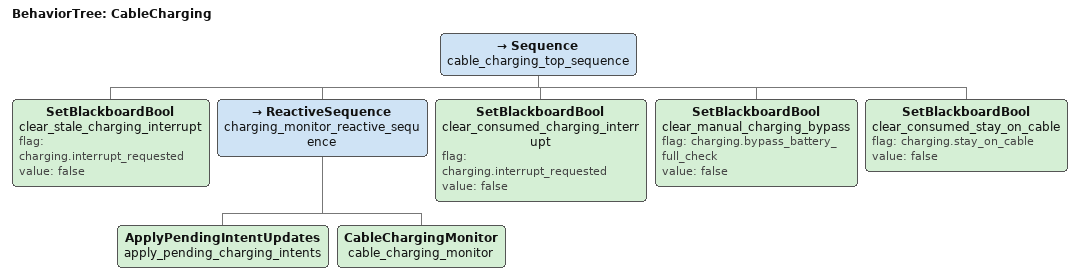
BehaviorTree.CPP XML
<root BTCPP_format="4" main_tree_to_execute="CableCharging">
     <BehaviorTree ID="CableCharging">
        <Sequence name="cable_charging_top_sequence">

            <SetBlackboardBool
                name="clear_stale_charging_interrupt"
                flag="charging.interrupt_requested"
                value="false"
            />

            <ReactiveSequence name="charging_monitor_reactive_sequence">
                <ApplyPendingIntentUpdates
                    name="apply_pending_charging_intents"
                />

                <CableChargingMonitor
                    name="cable_charging_monitor"
                />
            </ReactiveSequence>

            <SetBlackboardBool
                name="clear_consumed_charging_interrupt"
                flag="charging.interrupt_requested"
                value="false"
            />

            <SetBlackboardBool
                name="clear_manual_charging_bypass"
                flag="charging.bypass_battery_full_check"
                value="false"
            />

            <!-- A stay request holds this charge only; left set, every later
                 charge of the run would wait on the cable for Leave. -->
            <SetBlackboardBool
                name="clear_consumed_stay_on_cable"
                flag="charging.stay_on_cable"
                value="false"
            />

        </Sequence>
     </BehaviorTree>
 </root>
